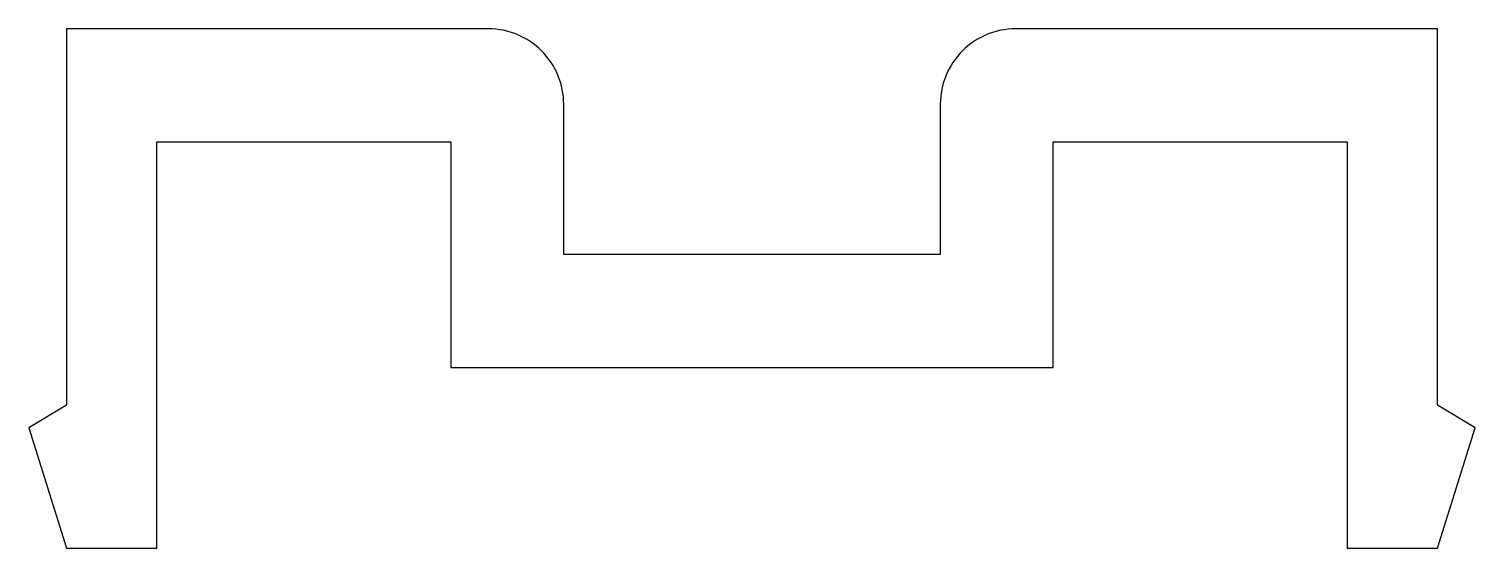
# Model space of a CAD drawing. Extents: x 175.3 to 194.5, y 232.3 to 239.2.
import ezdxf

# ---------------------------------------------------------------- set-up
doc = ezdxf.new("R2010")
doc.units = 0
doc.layers.add('ANA', color=220, linetype='CONTINUOUS')

msp = doc.modelspace()

# ---------------------------------------------------------------- linework, layer by layer
at = {"layer": 'ANA', "color": 7}
msp.add_lwpolyline([(175.285, 233.891), (175.785, 232.291), (176.985, 232.291), (176.985, 237.691), (180.885, 237.691), (180.885, 234.691), (188.885, 234.691), (188.885, 237.691), (192.785, 237.691), (192.785, 232.291), (193.985, 232.291), (194.485, 233.891), (193.985, 234.191), (193.985, 239.191), (188.385, 239.191, 0.414214), (187.385, 238.191), (187.385, 236.191), (182.385, 236.191), (182.385, 238.191, 0.414214), (181.385, 239.191), (175.785, 239.191), (175.785, 234.191)], format="xyb", close=True, dxfattribs=at)

doc.saveas('drawing.dxf')
